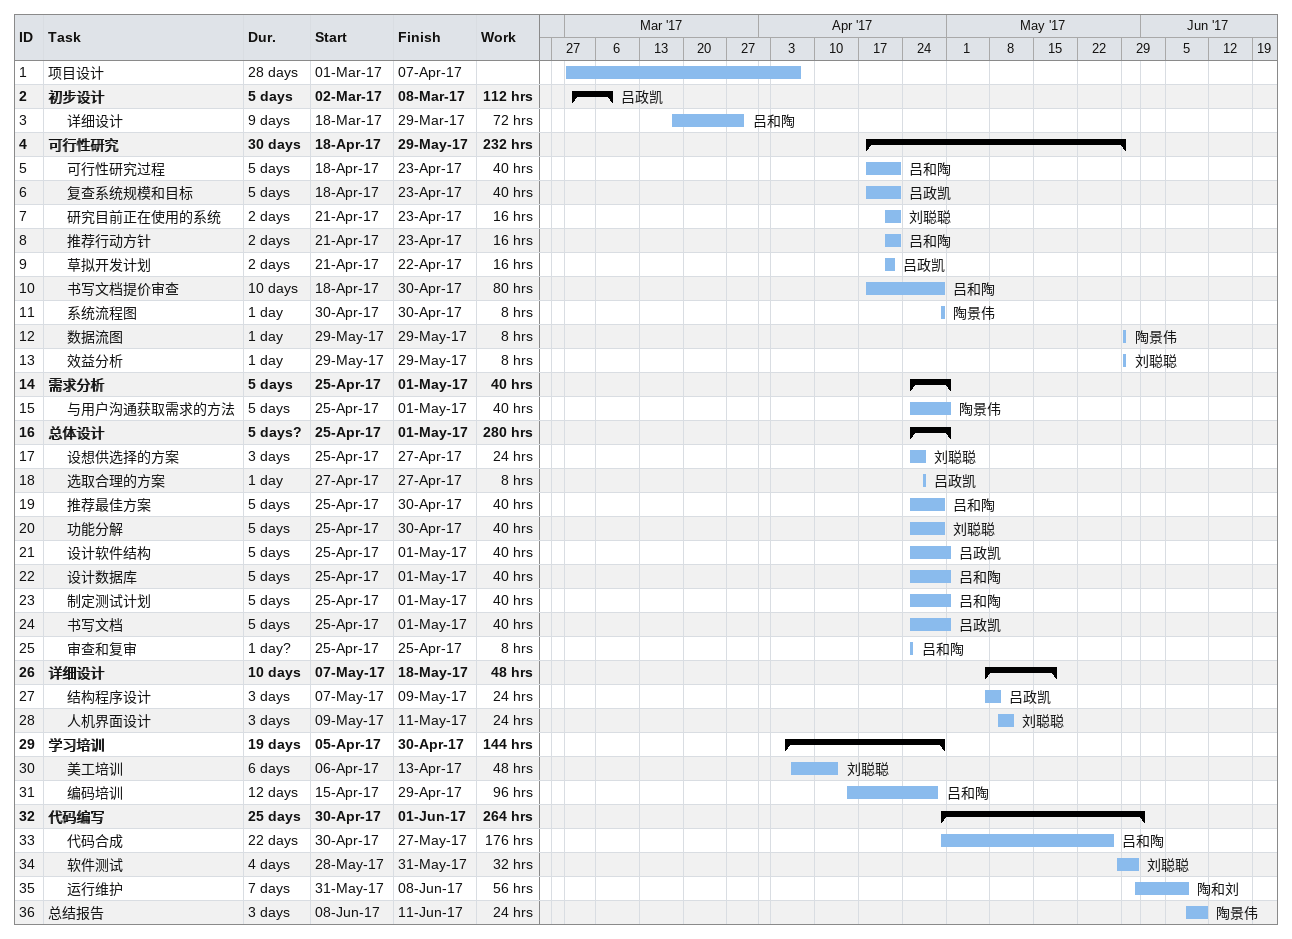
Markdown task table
| ID | Level | Task | Duration | Start | Finish | Resources | Work (h) |
|---|---|---|---|---|---|---|---|
| 1 | 1 | 项目设计 | 28d | 2017-03-01 | 2017-04-07 |  |  |
| 2 | 1 | **初步设计** | 5d | 2017-03-02 | 2017-03-08 | 吕政凯 | 112 |
| 3 | 2 | 详细设计 | 9d | 2017-03-18 | 2017-03-29 | 吕和陶 | 72 |
| 4 | 1 | **可行性研究** | 30d | 2017-04-18 | 2017-05-29 |  | 232 |
| 5 | 2 | 可行性研究过程 | 5d | 2017-04-18 | 2017-04-23 | 吕和陶 | 40 |
| 6 | 2 | 复查系统规模和目标 | 5d | 2017-04-18 | 2017-04-23 | 吕政凯 | 40 |
| 7 | 2 | 研究目前正在使用的系统 | 2d | 2017-04-21 | 2017-04-23 | 刘聪聪 | 16 |
| 8 | 2 | 推荐行动方针 | 2d | 2017-04-21 | 2017-04-23 | 吕和陶 | 16 |
| 9 | 2 | 草拟开发计划 | 2d | 2017-04-21 | 2017-04-22 | 吕政凯 | 16 |
| 10 | 2 | 书写文档提价审查 | 10d | 2017-04-18 | 2017-04-30 | 吕和陶 | 80 |
| 11 | 2 | 系统流程图 | 1d | 2017-04-30 | 2017-04-30 | 陶景伟 | 8 |
| 12 | 2 | 数据流图 | 1d | 2017-05-29 | 2017-05-29 | 陶景伟 | 8 |
| 13 | 2 | 效益分析 | 1d | 2017-05-29 | 2017-05-29 | 刘聪聪 | 8 |
| 14 | 1 | **需求分析** | 5d | 2017-04-25 | 2017-05-01 |  | 40 |
| 15 | 2 | 与用户沟通获取需求的方法 | 5d | 2017-04-25 | 2017-05-01 | 陶景伟 | 40 |
| 16 | 1 | **总体设计** | 5d? | 2017-04-25 | 2017-05-01 |  | 280 |
| 17 | 2 | 设想供选择的方案 | 3d | 2017-04-25 | 2017-04-27 | 刘聪聪 | 24 |
| 18 | 2 | 选取合理的方案 | 1d | 2017-04-27 | 2017-04-27 | 吕政凯 | 8 |
| 19 | 2 | 推荐最佳方案 | 5d | 2017-04-25 | 2017-04-30 | 吕和陶 | 40 |
| 20 | 2 | 功能分解 | 5d | 2017-04-25 | 2017-04-30 | 刘聪聪 | 40 |
| 21 | 2 | 设计软件结构 | 5d | 2017-04-25 | 2017-05-01 | 吕政凯 | 40 |
| 22 | 2 | 设计数据库 | 5d | 2017-04-25 | 2017-05-01 | 吕和陶 | 40 |
| 23 | 2 | 制定测试计划 | 5d | 2017-04-25 | 2017-05-01 | 吕和陶 | 40 |
| 24 | 2 | 书写文档 | 5d | 2017-04-25 | 2017-05-01 | 吕政凯 | 40 |
| 25 | 2 | 审查和复审 | 1d? | 2017-04-25 | 2017-04-25 | 吕和陶 | 8 |
| 26 | 1 | **详细设计** | 10d | 2017-05-07 | 2017-05-18 |  | 48 |
| 27 | 2 | 结构程序设计 | 3d | 2017-05-07 | 2017-05-09 | 吕政凯 | 24 |
| 28 | 2 | 人机界面设计 | 3d | 2017-05-09 | 2017-05-11 | 刘聪聪 | 24 |
| 29 | 1 | **学习培训** | 19d | 2017-04-05 | 2017-04-30 |  | 144 |
| 30 | 2 | 美工培训 | 6d | 2017-04-06 | 2017-04-13 | 刘聪聪 | 48 |
| 31 | 2 | 编码培训 | 12d | 2017-04-15 | 2017-04-29 | 吕和陶 | 96 |
| 32 | 1 | **代码编写** | 25d | 2017-04-30 | 2017-06-01 |  | 264 |
| 33 | 2 | 代码合成 | 22d | 2017-04-30 | 2017-05-27 | 吕和陶 | 176 |
| 34 | 2 | 软件测试 | 4d | 2017-05-28 | 2017-05-31 | 刘聪聪 | 32 |
| 35 | 2 | 运行维护 | 7d | 2017-05-31 | 2017-06-08 | 陶和刘 | 56 |
| 36 | 1 | 总结报告 | 3d | 2017-06-08 | 2017-06-11 | 陶景伟 | 24 |
